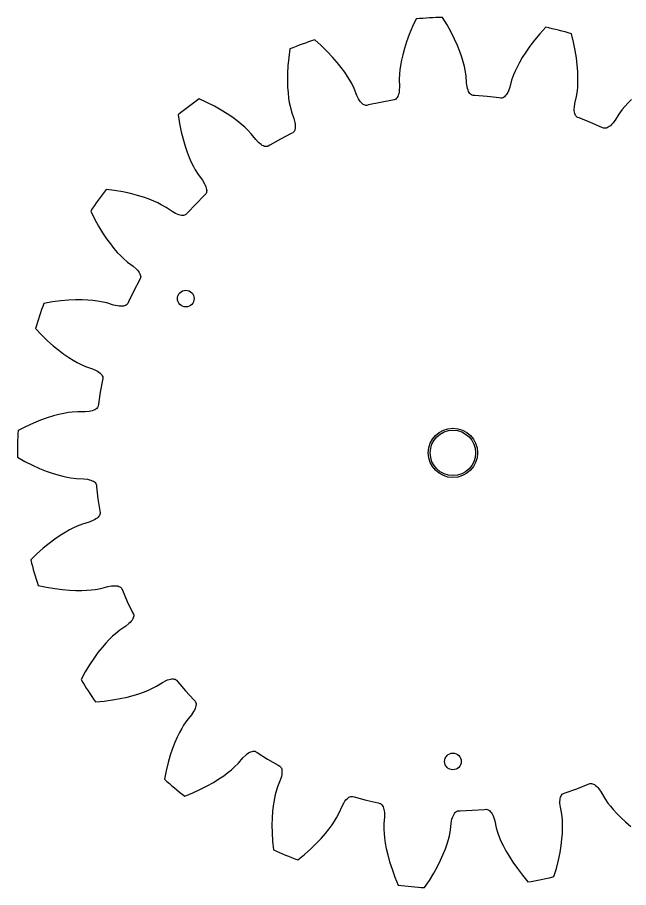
# Model space of a CAD drawing. Header units: millimetres. Extents: x -134 to 27, y 6 to 121.
# Drawn here: x -134.5 to -53.8, y 5.8 to 120.7 of the extents above; entities that cross this region are included whole.
import ezdxf

# ---------------------------------------------------------------- set-up
doc = ezdxf.new("R2010")
doc.units = ezdxf.units.MM
doc.layers.get('0').update_dxf_attribs({"linetype": 'CONTINUOUS'})

msp = doc.modelspace()

# ---------------------------------------------------------------- linework, layer by layer
msp.add_lwpolyline([(-53.43, 109.81), (-53.91, 109.33), (-54.32, 108.89), (-54.64, 108.51), (-55.09, 107.9), (-55.59, 107.09), (-55.9, 106.68), (-56.06, 106.5), (-56.21, 106.36), (-56.36, 106.24), (-56.51, 106.15), (-56.65, 106.08), (-56.78, 106.03), (-56.91, 106.01), (-57.03, 106.01), (-57.14, 106.04), (-57.36, 106.14), (-58.83, 106.79), (-60.33, 107.38), (-60.55, 107.46), (-60.65, 107.52), (-60.73, 107.6), (-60.81, 107.71), (-60.87, 107.83), (-60.92, 107.98), (-60.96, 108.15), (-60.98, 108.34), (-60.98, 108.55), (-60.97, 108.79), (-60.9, 109.3), (-60.68, 110.23), (-60.56, 110.97), (-60.52, 111.47), (-60.49, 112.07), (-60.49, 112.75), (-60.51, 113.51), (-60.58, 114.36), (-60.69, 115.3), (-60.86, 116.3), (-61.08, 117.39), (-61.36, 118.5, 0.015229), (-64.75, 119.35), (-65.52, 118.5), (-66.23, 117.65), (-66.85, 116.84), (-67.39, 116.07), (-67.84, 115.35), (-68.23, 114.69), (-68.54, 114.09), (-68.8, 113.55), (-69, 113.08), (-69.25, 112.37), (-69.49, 111.45), (-69.67, 110.96), (-69.76, 110.75), (-69.87, 110.57), (-69.98, 110.41), (-70.09, 110.28), (-70.2, 110.17), (-70.32, 110.09), (-70.43, 110.03), (-70.54, 110), (-70.66, 109.99), (-70.89, 110.02), (-72.5, 110.2), (-74.1, 110.33), (-74.34, 110.34), (-74.45, 110.37), (-74.55, 110.42), (-74.66, 110.5), (-74.75, 110.6), (-74.84, 110.73), (-74.93, 110.88), (-75, 111.06), (-75.07, 111.26), (-75.13, 111.48), (-75.21, 112), (-75.27, 112.95), (-75.38, 113.69), (-75.49, 114.19), (-75.64, 114.77), (-75.83, 115.42), (-76.09, 116.14), (-76.4, 116.93), (-76.78, 117.79), (-77.23, 118.7), (-77.77, 119.68), (-78.36, 120.65, 0.015229), (-81.86, 120.46), (-82.34, 119.43), (-82.77, 118.4), (-83.12, 117.44), (-83.4, 116.55), (-83.63, 115.73), (-83.8, 114.99), (-83.93, 114.32), (-84.01, 113.72), (-84.06, 113.22), (-84.1, 112.47), (-84.05, 111.52), (-84.08, 111), (-84.11, 110.77), (-84.16, 110.56), (-84.21, 110.38), (-84.28, 110.22), (-84.36, 110.08), (-84.44, 109.97), (-84.54, 109.88), (-84.64, 109.82), (-84.74, 109.78), (-84.98, 109.74), (-86.56, 109.44), (-88.13, 109.09), (-88.36, 109.03), (-88.48, 109.03), (-88.59, 109.05), (-88.71, 109.09), (-88.84, 109.16), (-88.96, 109.25), (-89.08, 109.37), (-89.21, 109.52), (-89.33, 109.69), (-89.45, 109.89), (-89.69, 110.36), (-90.02, 111.25), (-90.35, 111.93), (-90.59, 112.37), (-90.91, 112.87), (-91.29, 113.44), (-91.74, 114.05), (-92.27, 114.72), (-92.89, 115.42), (-93.59, 116.16), (-94.39, 116.94), (-95.24, 117.7, 0.015229), (-98.53, 116.49), (-98.68, 115.36), (-98.79, 114.25), (-98.84, 113.23), (-98.86, 112.29), (-98.83, 111.44), (-98.77, 110.68), (-98.7, 110), (-98.6, 109.41), (-98.5, 108.92), (-98.31, 108.19), (-97.99, 107.3), (-97.86, 106.79), (-97.83, 106.56), (-97.81, 106.35), (-97.81, 106.16), (-97.83, 105.98), (-97.86, 105.83), (-97.91, 105.7), (-97.97, 105.59), (-98.05, 105.5), (-98.14, 105.43), (-98.35, 105.32), (-99.77, 104.57), (-101.17, 103.77), (-101.38, 103.64), (-101.48, 103.61), (-101.6, 103.59), (-101.73, 103.6), (-101.87, 103.63), (-102.01, 103.68), (-102.17, 103.76), (-102.33, 103.86), (-102.5, 103.99), (-102.67, 104.14), (-103.03, 104.52), (-103.62, 105.27), (-104.13, 105.82), (-104.49, 106.17), (-104.94, 106.57), (-105.47, 107), (-106.08, 107.45), (-106.79, 107.93), (-107.59, 108.42), (-108.48, 108.92), (-109.47, 109.42), (-110.51, 109.9, 0.015229), (-113.29, 107.77), (-113.1, 106.65), (-112.88, 105.56), (-112.63, 104.57), (-112.36, 103.67), (-112.09, 102.86), (-111.81, 102.15), (-111.54, 101.53), (-111.27, 100.99), (-111.03, 100.55), (-110.64, 99.91), (-110.07, 99.15), (-109.79, 98.7), (-109.69, 98.49), (-109.61, 98.3), (-109.56, 98.11), (-109.52, 97.94), (-109.51, 97.79), (-109.52, 97.65), (-109.54, 97.52), (-109.59, 97.41), (-109.65, 97.32), (-109.83, 97.15), (-110.96, 96.02), (-112.06, 94.84), (-112.23, 94.66), (-112.32, 94.59), (-112.42, 94.54), (-112.55, 94.51), (-112.69, 94.5), (-112.84, 94.51), (-113.01, 94.54), (-113.2, 94.59), (-113.4, 94.66), (-113.61, 94.75), (-114.07, 95.01), (-114.84, 95.56), (-115.5, 95.93), (-115.95, 96.16), (-116.49, 96.4), (-117.12, 96.66), (-117.84, 96.91), (-118.66, 97.16), (-119.57, 97.39), (-120.56, 97.61), (-121.66, 97.8), (-122.79, 97.94, 0.015229), (-124.82, 95.09), (-124.32, 94.07), (-123.78, 93.1), (-123.25, 92.22), (-122.73, 91.44), (-122.23, 90.75), (-121.75, 90.16), (-121.31, 89.64), (-120.9, 89.21), (-120.54, 88.85), (-119.97, 88.36), (-119.2, 87.8), (-118.81, 87.46), (-118.65, 87.29), (-118.52, 87.12), (-118.41, 86.96), (-118.33, 86.81), (-118.27, 86.67), (-118.23, 86.53), (-118.22, 86.4), (-118.23, 86.29), (-118.27, 86.18), (-118.38, 85.97), (-119.14, 84.54), (-119.84, 83.1), (-119.94, 82.88), (-120.01, 82.79), (-120.1, 82.71), (-120.21, 82.64), (-120.34, 82.59), (-120.49, 82.55), (-120.66, 82.53), (-120.85, 82.52), (-121.06, 82.53), (-121.29, 82.56), (-121.8, 82.67), (-122.71, 82.96), (-123.44, 83.13), (-123.94, 83.21), (-124.53, 83.29), (-125.21, 83.34), (-125.97, 83.37), (-126.83, 83.37), (-127.76, 83.33), (-128.78, 83.24), (-129.88, 83.09), (-131.01, 82.9, 0.015229), (-132.11, 79.58), (-131.32, 78.75), (-130.52, 77.98), (-129.76, 77.3), (-129.03, 76.71), (-128.35, 76.2), (-127.72, 75.77), (-127.14, 75.4), (-126.62, 75.11), (-126.18, 74.88), (-125.49, 74.58), (-124.59, 74.27), (-124.11, 74.05), (-123.91, 73.94), (-123.73, 73.82), (-123.58, 73.7), (-123.46, 73.58), (-123.36, 73.46), (-123.29, 73.34), (-123.24, 73.22), (-123.22, 73.1), (-123.22, 72.99), (-123.27, 72.76), (-123.57, 71.17), (-123.81, 69.58), (-123.85, 69.34), (-123.88, 69.24), (-123.94, 69.14), (-124.03, 69.04), (-124.14, 68.95), (-124.27, 68.87), (-124.43, 68.8), (-124.61, 68.74), (-124.81, 68.68), (-125.04, 68.64), (-125.56, 68.6), (-126.51, 68.61), (-127.26, 68.55), (-127.76, 68.49), (-128.35, 68.38), (-129.02, 68.23), (-129.75, 68.04), (-130.57, 67.78), (-131.45, 67.47), (-132.39, 67.08), (-133.41, 66.62), (-134.42, 66.11, 0.015229), (-134.5, 62.61), (-133.5, 62.05), (-132.51, 61.55), (-131.58, 61.12), (-130.71, 60.77), (-129.91, 60.48), (-129.18, 60.26), (-128.52, 60.08), (-127.94, 59.95), (-127.44, 59.86), (-126.7, 59.78), (-125.75, 59.75), (-125.23, 59.68), (-125, 59.63), (-124.8, 59.57), (-124.62, 59.5), (-124.46, 59.42), (-124.33, 59.34), (-124.23, 59.24), (-124.15, 59.14), (-124.09, 59.04), (-124.06, 58.93), (-124.04, 58.69), (-123.86, 57.09), (-123.62, 55.5), (-123.59, 55.26), (-123.59, 55.15), (-123.62, 55.04), (-123.67, 54.92), (-123.75, 54.8), (-123.85, 54.69), (-123.98, 54.57), (-124.13, 54.46), (-124.31, 54.35), (-124.52, 54.24), (-125.01, 54.04), (-125.92, 53.77), (-126.62, 53.5), (-127.08, 53.29), (-127.61, 53.01), (-128.2, 52.68), (-128.84, 52.27), (-129.55, 51.79), (-130.3, 51.23), (-131.09, 50.58), (-131.92, 49.84), (-132.74, 49.05, 0.015229), (-131.78, 45.68), (-130.66, 45.44), (-129.57, 45.26), (-128.55, 45.13), (-127.62, 45.04), (-126.77, 45.01), (-126.01, 45), (-125.32, 45.03), (-124.73, 45.08), (-124.23, 45.14), (-123.49, 45.28), (-122.57, 45.53), (-122.06, 45.62), (-121.83, 45.64), (-121.61, 45.64), (-121.42, 45.63), (-121.25, 45.6), (-121.1, 45.55), (-120.97, 45.5), (-120.87, 45.43), (-120.78, 45.34), (-120.72, 45.25), (-120.63, 45.03), (-119.99, 43.55), (-119.29, 42.1), (-119.19, 41.88), (-119.15, 41.77), (-119.15, 41.66), (-119.16, 41.53), (-119.2, 41.4), (-119.27, 41.25), (-119.36, 41.1), (-119.47, 40.95), (-119.61, 40.79), (-119.78, 40.63), (-120.18, 40.3), (-120.98, 39.77), (-121.56, 39.3), (-121.94, 38.97), (-122.37, 38.55), (-122.83, 38.05), (-123.33, 37.48), (-123.86, 36.81), (-124.41, 36.05), (-124.98, 35.2), (-125.55, 34.25), (-126.1, 33.25, 0.015229), (-124.19, 30.31), (-123.05, 30.41), (-121.95, 30.56), (-120.94, 30.73), (-120.03, 30.93), (-119.2, 31.14), (-118.47, 31.37), (-117.83, 31.59), (-117.28, 31.82), (-116.82, 32.02), (-116.15, 32.37), (-115.35, 32.88), (-114.88, 33.12), (-114.67, 33.21), (-114.47, 33.27), (-114.28, 33.31), (-114.11, 33.34), (-113.95, 33.34), (-113.81, 33.32), (-113.69, 33.28), (-113.58, 33.23), (-113.5, 33.16), (-113.34, 32.97), (-112.29, 31.75), (-111.2, 30.57), (-111.04, 30.39), (-110.98, 30.3), (-110.93, 30.19), (-110.91, 30.06), (-110.91, 29.92), (-110.93, 29.77), (-110.97, 29.6), (-111.04, 29.42), (-111.12, 29.23), (-111.23, 29.02), (-111.52, 28.59), (-112.13, 27.85), (-112.55, 27.23), (-112.81, 26.8), (-113.09, 26.27), (-113.39, 25.66), (-113.7, 24.96), (-114.01, 24.17), (-114.31, 23.28), (-114.6, 22.3), (-114.87, 21.22), (-115.1, 20.1, 0.015229), (-112.41, 17.86), (-111.35, 18.29), (-110.34, 18.76), (-109.43, 19.22), (-108.61, 19.68), (-107.89, 20.13), (-107.26, 20.55), (-106.71, 20.96), (-106.25, 21.34), (-105.87, 21.67), (-105.33, 22.2), (-104.72, 22.93), (-104.34, 23.29), (-104.16, 23.44), (-103.99, 23.56), (-103.82, 23.65), (-103.67, 23.72), (-103.52, 23.77), (-103.38, 23.8), (-103.25, 23.8), (-103.13, 23.78), (-103.03, 23.73), (-102.83, 23.6), (-101.47, 22.75), (-100.07, 21.93), (-99.86, 21.82), (-99.78, 21.75), (-99.71, 21.65), (-99.65, 21.54), (-99.61, 21.4), (-99.58, 21.25), (-99.57, 21.08), (-99.58, 20.88), (-99.6, 20.68), (-99.65, 20.45), (-99.8, 19.95), (-100.16, 19.07), (-100.38, 18.35), (-100.5, 17.86), (-100.61, 17.27), (-100.72, 16.6), (-100.81, 15.84), (-100.87, 14.99), (-100.9, 14.05), (-100.88, 13.03), (-100.82, 11.92), (-100.71, 10.79, 0.015229), (-97.48, 9.44), (-96.6, 10.16), (-95.77, 10.9), (-95.04, 11.61), (-94.39, 12.29), (-93.83, 12.94), (-93.35, 13.53), (-92.95, 14.08), (-92.62, 14.57), (-92.35, 15), (-92, 15.67), (-91.63, 16.54), (-91.38, 17), (-91.25, 17.19), (-91.12, 17.36), (-90.98, 17.5), (-90.85, 17.62), (-90.73, 17.71), (-90.6, 17.77), (-90.48, 17.81), (-90.36, 17.82), (-90.25, 17.81), (-90.02, 17.75), (-88.46, 17.33), (-86.89, 16.97), (-86.66, 16.91), (-86.56, 16.87), (-86.46, 16.8), (-86.37, 16.71), (-86.29, 16.6), (-86.22, 16.46), (-86.16, 16.29), (-86.11, 16.11), (-86.07, 15.9), (-86.05, 15.67), (-86.04, 15.15), (-86.13, 14.2), (-86.13, 13.45), (-86.1, 12.94), (-86.04, 12.35), (-85.94, 11.67), (-85.8, 10.93), (-85.61, 10.1), (-85.36, 9.19), (-85.04, 8.22), (-84.66, 7.18), (-84.22, 6.12, 0.015229), (-80.74, 5.79), (-80.11, 6.74), (-79.53, 7.69), (-79.04, 8.59), (-78.62, 9.43), (-78.28, 10.21), (-78, 10.91), (-77.77, 11.56), (-77.6, 12.13), (-77.47, 12.62), (-77.33, 13.36), (-77.23, 14.3), (-77.13, 14.82), (-77.06, 15.04), (-76.99, 15.23), (-76.9, 15.41), (-76.81, 15.56), (-76.72, 15.68), (-76.61, 15.78), (-76.51, 15.85), (-76.4, 15.9), (-76.29, 15.92), (-76.05, 15.93), (-74.44, 15.99), (-72.84, 16.1), (-72.6, 16.12), (-72.49, 16.11), (-72.37, 16.07), (-72.26, 16.01), (-72.15, 15.93), (-72.04, 15.81), (-71.94, 15.68), (-71.83, 15.51), (-71.74, 15.33), (-71.65, 15.11), (-71.49, 14.61), (-71.29, 13.69), (-71.07, 12.97), (-70.89, 12.49), (-70.66, 11.94), (-70.36, 11.33), (-70.01, 10.66), (-69.58, 9.92), (-69.08, 9.13), (-68.49, 8.29), (-67.81, 7.41), (-67.09, 6.53, 0.015229), (-63.66, 7.24), (-63.34, 8.33), (-63.07, 9.41), (-62.86, 10.41), (-62.71, 11.34), (-62.61, 12.18), (-62.55, 12.94), (-62.53, 13.62), (-62.53, 14.22), (-62.55, 14.72), (-62.64, 15.47), (-62.82, 16.4), (-62.87, 16.93), (-62.87, 17.16), (-62.86, 17.37), (-62.83, 17.56), (-62.79, 17.73), (-62.73, 17.87), (-62.66, 18), (-62.59, 18.1), (-62.5, 18.17), (-62.4, 18.23), (-62.17, 18.3), (-60.65, 18.84), (-59.15, 19.42), (-58.93, 19.51), (-58.82, 19.53), (-58.7, 19.53), (-58.57, 19.5), (-58.44, 19.45), (-58.3, 19.38), (-58.16, 19.28), (-58.02, 19.15), (-57.87, 19), (-57.72, 18.83), (-57.42, 18.4), (-56.96, 17.57), (-56.53, 16.94), (-56.22, 16.55), (-55.84, 16.09), (-55.38, 15.59), (-54.84, 15.05), (-54.21, 14.47), (-53.5, 13.86)], format="xyb")
for centre, radius in [((-112.27, 83.53), 1.1), ((-77, 63.17), 3.25), ((-77, 63.17), 3), ((-77, 22.44), 1.1)]:
    msp.add_circle(centre, radius)

doc.saveas('drawing.dxf')
